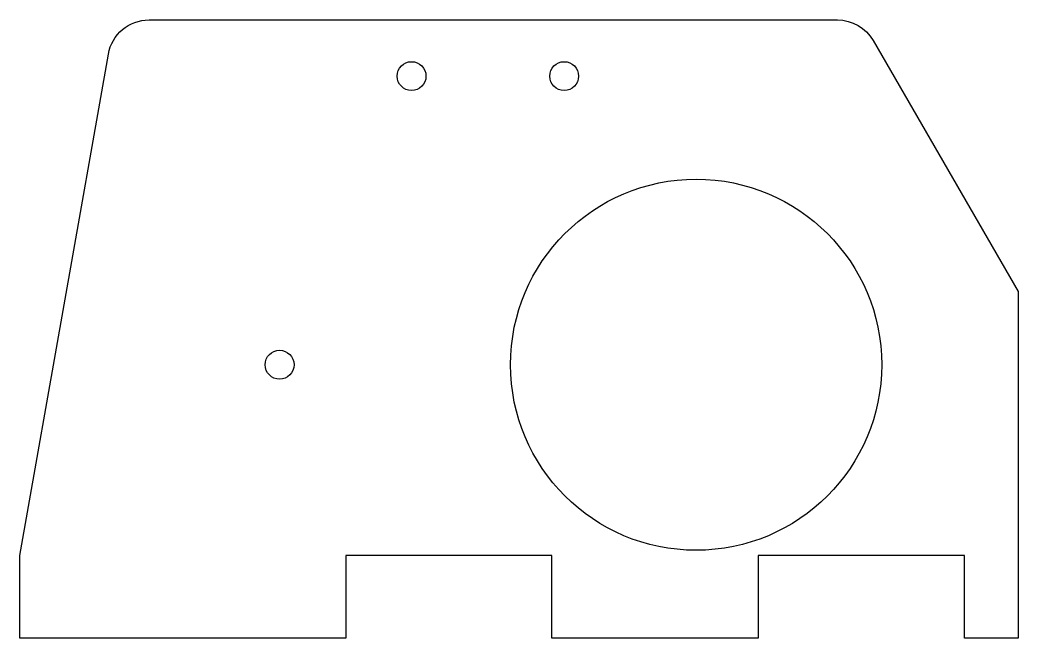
# Model space of a CAD drawing. Header units: inches. Extents: x -1.21 to 1.21, y -0.97 to 0.53.
import ezdxf

# ---------------------------------------------------------------- set-up
doc = ezdxf.new("R2010")
doc.units = ezdxf.units.IN
doc.layers.get('0').update_dxf_attribs({"linetype": 'CONTINUOUS'})

msp = doc.modelspace()

# ---------------------------------------------------------------- linework, layer by layer
msp.add_lwpolyline([(1.2104, -0.1262), (1.2104, -0.9669), (1.0803, -0.9669), (1.0803, -0.7669), (0.5803, -0.7669), (0.5803, -0.9669), (0.0803, -0.9669), (0.0803, -0.7669), (-0.4197, -0.7669), (-0.4197, -0.9669), (-1.2098, -0.9669), (-1.2098, -0.7669), (-0.9953, 0.4495, -0.36397), (-0.8968, 0.5322), (0.7726, 0.5322, -0.267949), (0.8592, 0.4822)], format="xyb", close=True)
for centre, radius in [((-0.2602, 0.396), 0.035), ((0.1098, 0.396), 0.035), ((0.4298, -0.304), 0.45), ((-0.5802, -0.304), 0.035)]:
    msp.add_circle(centre, radius)

doc.saveas('drawing.dxf')
